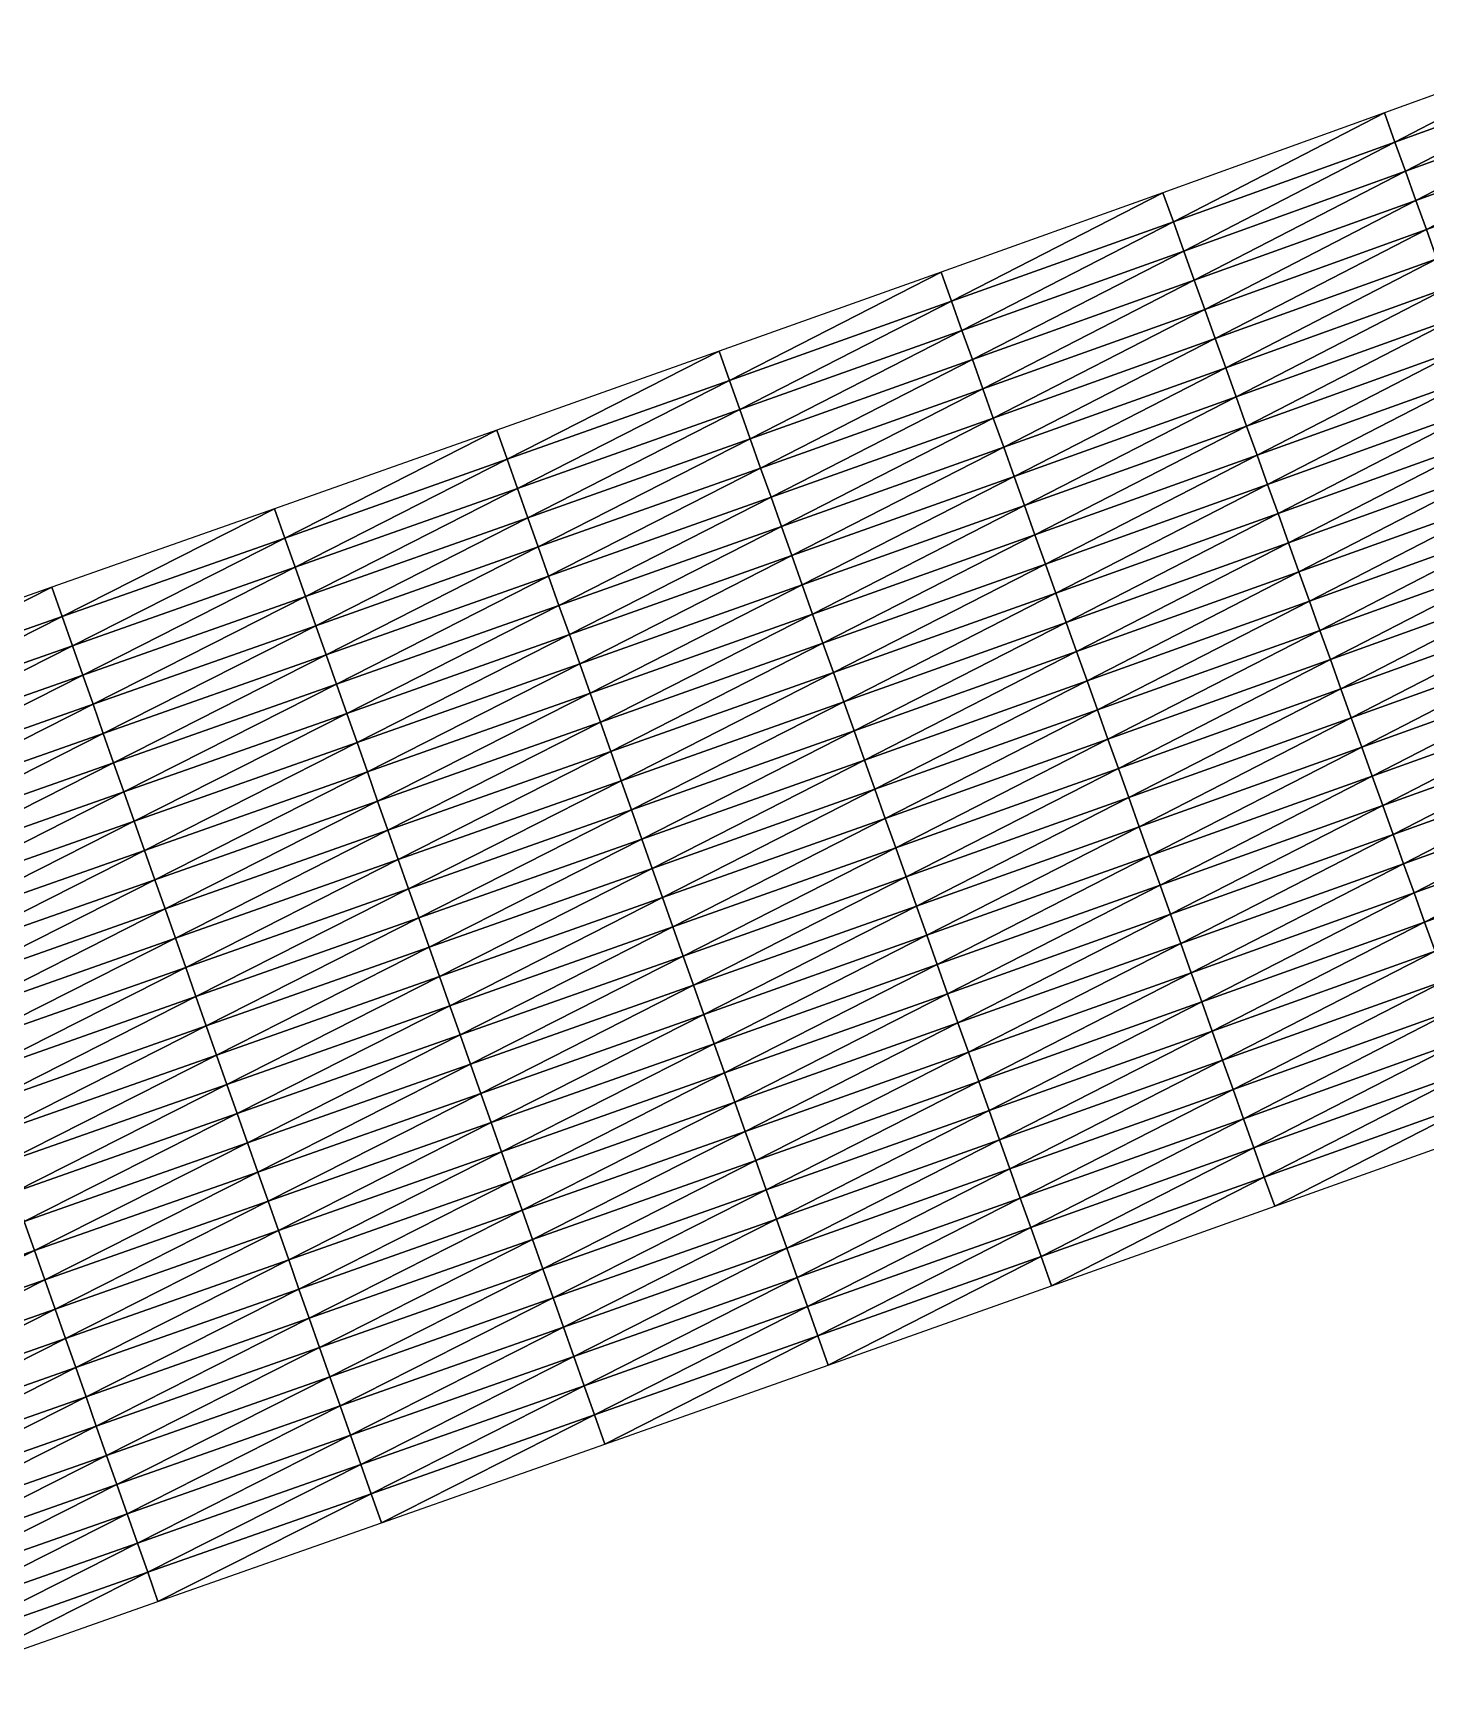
# Model space of a CAD drawing. Header units: metres. Extents: x 479979 to 482619, y 6959976 to 6961524.
# Drawn here: x 481344.8 to 481434.6, y 6960729.9 to 6960836.2 of the extents above; entities that cross this region are included whole.
import ezdxf

# ---------------------------------------------------------------- set-up
doc = ezdxf.new("R2010")
doc.units = ezdxf.units.M

msp = doc.modelspace()

# ---------------------------------------------------------------- meshes
at = {"layer": 'WORKING_PLATFORM_TOP'}
mesh = msp.add_polyface(dxfattribs=at)
corners = [(481412.807, 6960794.384, 4.807), (481427.155, 6960799.52, 4.517), (481426.48, 6960801.402, 4.519), (481412.134, 6960796.267, 4.808), (481425.804, 6960803.285, 4.52), (481429.182, 6960793.872, 4.512), (481443.526, 6960799.033, 4.254), (481442.848, 6960800.915, 4.256), (481428.506, 6960795.755, 4.514), (481442.169, 6960802.796, 4.259), (481427.831, 6960797.637, 4.515), (481441.49, 6960804.677, 4.262), (481440.812, 6960806.558, 4.264), (481440.133, 6960808.44, 4.267), (481439.454, 6960810.321, 4.27), (481425.129, 6960805.167, 4.522), (481438.776, 6960812.202, 4.272), (481424.453, 6960807.05, 4.523), (481438.097, 6960814.084, 4.275), (481423.778, 6960808.932, 4.525), (481437.418, 6960815.965, 4.278), (481423.102, 6960810.815, 4.527), (481436.74, 6960817.846, 4.281), (481422.427, 6960812.697, 4.529), (481436.061, 6960819.728, 4.284), (481421.751, 6960814.58, 4.53), (481435.382, 6960821.609, 3.786), (481421.076, 6960816.462, 4.032), (481434.704, 6960823.49, 3.789), (481420.4, 6960818.344, 4.034), (481434.025, 6960825.372, 3.792), (481419.725, 6960820.227, 4.036), (481433.346, 6960827.253, 3.795), (481419.049, 6960822.109, 4.038), (481432.668, 6960829.134, 3.798), (481418.374, 6960823.992, 4.039), (481431.989, 6960831.016, 3.801), (481417.698, 6960825.874, 4.041), (481453.082, 6960817.378, 4.07), (481452.4, 6960819.258, 4.075), (481451.718, 6960821.139, 4.079), (481451.036, 6960823.019, 4.083), (481450.354, 6960824.899, 4.087), (481449.672, 6960826.779, 3.591), (481448.989, 6960828.659, 3.596), (481448.307, 6960830.539, 3.6), (481447.625, 6960832.419, 3.604), (481446.943, 6960834.299, 3.608), (481446.261, 6960836.179, 3.613)]
mesh.append_faces([[corners[k] for k in face] for face in [(0, 1, 2), (3, 2, 4), (5, 6, 7), (8, 7, 9), (8, 9, 10), (10, 9, 11), (10, 11, 1), (1, 11, 12), (1, 12, 2), (2, 12, 13), (2, 13, 4), (4, 13, 14), (4, 14, 15), (15, 14, 16), (15, 16, 17), (17, 16, 18), (17, 18, 19), (19, 18, 20), (19, 20, 21), (21, 20, 22), (21, 22, 23), (23, 22, 24), (23, 24, 25), (25, 24, 26), (25, 26, 27), (27, 26, 28), (27, 28, 29), (29, 28, 30), (29, 30, 31), (31, 30, 32), (31, 32, 33), (33, 32, 34), (33, 34, 35), (35, 34, 36), (35, 36, 37), (14, 38, 16), (16, 39, 18), (18, 40, 20), (20, 41, 22), (22, 42, 24), (24, 43, 26), (26, 44, 28), (28, 44, 45), (28, 45, 30), (30, 45, 46), (30, 46, 32), (32, 46, 47), (32, 47, 34), (34, 47, 48), (34, 48, 36)]])
mesh = msp.add_polyface(dxfattribs=at)
corners = [(481380.737, 6960793.591, 5.436), (481395.096, 6960798.688, 5.119), (481394.426, 6960800.573, 5.12), (481380.069, 6960795.476, 5.436), (481393.756, 6960802.457, 5.121), (481379.401, 6960797.362, 5.437), (481393.086, 6960804.341, 4.886), (481396.437, 6960794.919, 5.118), (481410.789, 6960800.034, 4.809), (481410.116, 6960801.917, 4.81), (481395.766, 6960796.804, 5.119), (481409.444, 6960803.801, 4.811), (481408.771, 6960805.684, 4.812), (481408.098, 6960807.568, 4.813), (481407.426, 6960809.451, 4.72), (481406.753, 6960811.335, 4.315), (481392.416, 6960806.226, 4.622), (481406.08, 6960813.218, 4.316), (481391.746, 6960808.11, 4.622), (481405.408, 6960815.102, 4.317), (481391.075, 6960809.994, 4.623), (481404.735, 6960816.985, 4.318), (481390.405, 6960811.879, 4.623), (481404.062, 6960818.869, 4.319), (481389.735, 6960813.763, 4.624), (481403.39, 6960820.752, 4.32), (481389.065, 6960815.648, 4.625), (481412.134, 6960796.267, 4.808), (481425.804, 6960803.285, 4.52), (481411.462, 6960798.151, 4.809), (481425.129, 6960805.167, 4.522), (481424.453, 6960807.05, 4.523), (481423.778, 6960808.932, 4.525), (481423.102, 6960810.815, 4.527), (481422.427, 6960812.697, 4.529), (481421.751, 6960814.58, 4.53), (481421.076, 6960816.462, 4.032), (481420.4, 6960818.344, 4.034), (481419.725, 6960820.227, 4.036), (481419.049, 6960822.109, 4.038), (481418.374, 6960823.992, 4.039), (481417.698, 6960825.874, 4.041)]
mesh.append_faces([[corners[k] for k in face] for face in [(0, 1, 2), (3, 2, 4), (5, 4, 6), (7, 8, 9), (7, 9, 10), (10, 9, 11), (10, 11, 1), (1, 11, 12), (1, 12, 2), (2, 12, 13), (2, 13, 4), (4, 13, 14), (4, 14, 6), (6, 14, 15), (6, 15, 16), (16, 15, 17), (16, 17, 18), (18, 17, 19), (18, 19, 20), (20, 19, 21), (20, 21, 22), (22, 21, 23), (22, 23, 24), (24, 23, 25), (24, 25, 26), (27, 28, 29), (29, 28, 30), (29, 30, 8), (8, 30, 31), (8, 31, 9), (9, 31, 32), (9, 32, 11), (11, 32, 33), (11, 33, 12), (12, 33, 34), (12, 34, 13), (13, 34, 35), (13, 35, 14), (14, 35, 36), (14, 36, 15), (15, 36, 37), (15, 37, 17), (17, 37, 38), (17, 38, 19), (19, 38, 39), (19, 39, 21), (21, 39, 40), (21, 40, 23), (23, 40, 41), (23, 41, 25)]])
mesh = msp.add_polyface(dxfattribs=at)
corners = [(481351.323, 6960785.322, 6.046), (481365.701, 6960790.394, 5.748), (481365.035, 6960792.28, 5.749), (481350.658, 6960787.208, 6.047), (481364.369, 6960794.165, 5.25), (481349.994, 6960789.095, 5.548), (481363.703, 6960796.051, 5.25), (481349.329, 6960790.981, 5.549), (481363.036, 6960797.937, 5.251), (481348.665, 6960792.868, 5.55), (481362.37, 6960799.823, 5.251), (481348, 6960794.754, 5.551), (481361.704, 6960801.709, 5.252), (481347.336, 6960796.64, 5.552), (481361.038, 6960803.594, 5.253), (481346.671, 6960798.527, 5.553), (481360.372, 6960805.48, 5.253), (481367.699, 6960784.736, 5.746), (481382.073, 6960789.821, 5.435), (481381.405, 6960791.706, 5.435), (481367.033, 6960786.622, 5.747), (481380.737, 6960793.591, 5.436), (481366.367, 6960788.508, 5.748), (481380.069, 6960795.476, 5.436), (481379.401, 6960797.362, 5.437), (481378.733, 6960799.247, 5.052), (481378.065, 6960801.132, 4.938), (481377.397, 6960803.017, 4.938), (481376.729, 6960804.902, 4.938), (481376.061, 6960806.787, 4.939), (481375.393, 6960808.673, 4.939), (481374.725, 6960810.558, 4.94), (481383.409, 6960786.051, 5.434), (481397.107, 6960793.035, 5.118), (481382.741, 6960787.936, 5.434), (481396.437, 6960794.919, 5.118), (481395.766, 6960796.804, 5.119), (481395.096, 6960798.688, 5.119), (481394.426, 6960800.573, 5.12), (481393.756, 6960802.457, 5.121), (481393.086, 6960804.341, 4.886), (481392.416, 6960806.226, 4.622), (481391.746, 6960808.11, 4.622), (481391.075, 6960809.994, 4.623), (481390.405, 6960811.879, 4.623), (481389.735, 6960813.763, 4.624), (481389.065, 6960815.648, 4.625)]
mesh.append_faces([[corners[k] for k in face] for face in [(0, 1, 2), (3, 2, 4), (3, 4, 5), (5, 4, 6), (5, 6, 7), (7, 6, 8), (9, 8, 10), (11, 10, 12), (13, 12, 14), (15, 14, 16), (17, 18, 19), (20, 19, 21), (20, 21, 22), (22, 21, 23), (22, 23, 1), (1, 23, 24), (1, 24, 2), (2, 24, 25), (2, 25, 4), (4, 25, 26), (4, 26, 6), (6, 26, 27), (6, 27, 8), (8, 27, 28), (8, 28, 10), (10, 28, 29), (10, 29, 12), (12, 29, 30), (12, 30, 14), (14, 30, 31), (14, 31, 16), (32, 33, 34), (34, 35, 18), (18, 36, 19), (19, 37, 21), (21, 38, 23), (23, 39, 24), (24, 40, 25), (25, 40, 41), (25, 41, 26), (26, 41, 42), (26, 42, 27), (27, 42, 43), (27, 43, 28), (28, 43, 44), (28, 44, 29), (29, 44, 45), (29, 45, 30), (30, 45, 46), (30, 46, 31)]])
mesh = msp.add_polyface(dxfattribs=at)
corners = [(481327.182, 6960761.993, 6.555), (481341.581, 6960767.052, 6.31), (481340.917, 6960768.939, 6.312), (481326.519, 6960763.88, 6.558), (481340.254, 6960770.825, 6.314), (481325.857, 6960765.767, 6.56), (481339.591, 6960772.712, 6.316), (481325.194, 6960767.654, 6.562), (481338.927, 6960774.599, 6.317), (481324.532, 6960769.541, 6.565), (481338.264, 6960776.486, 6.319), (481323.869, 6960771.428, 6.567), (481337.6, 6960778.372, 6.321), (481323.207, 6960773.315, 6.57), (481336.937, 6960780.259, 6.322), (481322.544, 6960775.203, 6.572), (481336.274, 6960782.146, 6.324), (481321.882, 6960777.09, 6.574), (481335.61, 6960784.033, 5.826), (481321.219, 6960778.977, 6.077), (481334.947, 6960785.92, 5.827), (481342.908, 6960763.278, 6.307), (481357.304, 6960768.345, 6.036), (481356.64, 6960770.231, 6.037), (481342.244, 6960765.165, 6.309), (481355.975, 6960772.118, 6.038), (481355.31, 6960774.004, 6.04), (481354.646, 6960775.89, 6.041), (481353.981, 6960777.777, 6.042), (481353.317, 6960779.663, 6.043), (481352.652, 6960781.549, 6.044), (481351.988, 6960783.436, 6.045), (481351.323, 6960785.322, 6.046), (481350.658, 6960787.208, 6.047), (481349.994, 6960789.095, 5.548), (481349.329, 6960790.981, 5.549), (481348.665, 6960792.868, 5.55), (481334.283, 6960787.806, 5.829), (481348, 6960794.754, 5.551), (481333.62, 6960789.693, 5.83), (481347.336, 6960796.64, 5.552), (481332.957, 6960791.58, 5.832), (481346.671, 6960798.527, 5.553), (481332.293, 6960793.467, 5.834), (481346.007, 6960800.413, 5.554), (481331.63, 6960795.353, 5.835), (481363.036, 6960797.937, 5.251), (481362.37, 6960799.823, 5.251), (481361.704, 6960801.709, 5.252), (481361.038, 6960803.594, 5.253), (481360.372, 6960805.48, 5.253)]
mesh.append_faces([[corners[k] for k in face] for face in [(0, 1, 2), (3, 2, 4), (3, 4, 5), (5, 4, 6), (7, 6, 8), (9, 8, 10), (11, 10, 12), (13, 12, 14), (15, 14, 16), (17, 16, 18), (19, 18, 20), (21, 22, 23), (21, 23, 24), (24, 23, 25), (24, 25, 1), (1, 25, 26), (1, 26, 2), (2, 26, 27), (2, 27, 4), (4, 27, 28), (4, 28, 6), (6, 28, 29), (6, 29, 8), (8, 29, 30), (8, 30, 10), (10, 30, 31), (10, 31, 12), (12, 31, 32), (12, 32, 14), (14, 32, 33), (14, 33, 16), (16, 33, 34), (16, 34, 18), (18, 34, 35), (18, 35, 20), (20, 35, 36), (20, 36, 37), (37, 36, 38), (37, 38, 39), (39, 38, 40), (39, 40, 41), (41, 40, 42), (41, 42, 43), (43, 42, 44), (43, 44, 45), (35, 46, 36), (36, 47, 38), (38, 48, 40), (40, 49, 42), (42, 50, 44)]])
mesh = msp.add_polyface(dxfattribs=at)
corners = [(481387.416, 6960774.74, 5.431), (481401.798, 6960779.844, 5.114), (481401.127, 6960781.729, 5.115), (481386.748, 6960776.625, 5.431), (481400.457, 6960783.613, 5.115), (481386.08, 6960778.51, 5.432), (481399.787, 6960785.497, 5.116), (481385.413, 6960780.395, 5.432), (481399.117, 6960787.382, 5.116), (481384.745, 6960782.28, 5.433), (481398.447, 6960789.266, 5.117), (481384.077, 6960784.165, 5.433), (481397.777, 6960791.151, 5.117), (481383.409, 6960786.051, 5.434), (481397.107, 6960793.035, 5.118), (481382.741, 6960787.936, 5.434), (481396.437, 6960794.919, 5.118), (481382.073, 6960789.821, 5.435), (481395.766, 6960796.804, 5.119), (481381.405, 6960791.706, 5.435), (481395.096, 6960798.688, 5.119), (481403.808, 6960774.191, 5.113), (481418.188, 6960779.316, 4.8), (481417.515, 6960781.199, 4.801), (481403.138, 6960776.075, 5.113), (481416.843, 6960783.083, 4.802), (481402.468, 6960777.96, 5.114), (481416.17, 6960784.966, 4.802), (481415.498, 6960786.85, 4.803), (481414.825, 6960788.733, 4.804), (481414.152, 6960790.617, 4.805), (481413.48, 6960792.5, 4.806), (481412.807, 6960794.384, 4.807), (481412.134, 6960796.267, 4.808), (481411.462, 6960798.151, 4.809), (481410.789, 6960800.034, 4.809), (481419.533, 6960775.549, 4.798), (481433.235, 6960782.577, 4.503), (481418.861, 6960777.432, 4.799), (481432.559, 6960784.46, 4.505), (481431.884, 6960786.342, 4.506), (481431.208, 6960788.225, 4.508), (481430.533, 6960790.107, 4.509), (481429.857, 6960791.99, 4.511), (481429.182, 6960793.872, 4.512), (481428.506, 6960795.755, 4.514), (481427.831, 6960797.637, 4.515), (481427.155, 6960799.52, 4.517), (481426.48, 6960801.402, 4.519)]
mesh.append_faces([[corners[k] for k in face] for face in [(0, 1, 2), (0, 2, 3), (3, 2, 4), (3, 4, 5), (5, 4, 6), (5, 6, 7), (7, 6, 8), (7, 8, 9), (9, 8, 10), (9, 10, 11), (11, 10, 12), (13, 12, 14), (15, 14, 16), (17, 16, 18), (19, 18, 20), (21, 22, 23), (21, 23, 24), (24, 23, 25), (24, 25, 26), (26, 25, 27), (26, 27, 1), (1, 27, 28), (1, 28, 2), (2, 28, 29), (2, 29, 4), (4, 29, 30), (4, 30, 6), (6, 30, 31), (6, 31, 8), (8, 31, 32), (8, 32, 10), (10, 32, 33), (10, 33, 12), (12, 33, 34), (12, 34, 14), (14, 34, 35), (14, 35, 16), (36, 37, 38), (38, 39, 22), (22, 40, 23), (23, 41, 25), (25, 42, 27), (27, 43, 28), (28, 44, 29), (29, 45, 30), (30, 45, 46), (30, 46, 31), (31, 46, 47), (31, 47, 32), (32, 48, 33)]])
mesh = msp.add_polyface(dxfattribs=at)
corners = [(481424.915, 6960760.481, 4.292), (481439.314, 6960765.635, 3.991), (481438.639, 6960767.518, 3.992), (481424.242, 6960762.364, 4.293), (481437.963, 6960769.4, 3.994), (481423.569, 6960764.248, 4.294), (481437.288, 6960771.283, 3.995), (481422.897, 6960766.131, 4.295), (481436.612, 6960773.165, 3.996), (481422.224, 6960768.015, 4.295), (481435.937, 6960775.048, 3.998), (481421.551, 6960769.898, 4.296), (481435.261, 6960776.93, 4.499), (481420.879, 6960771.782, 4.72), (481434.586, 6960778.813, 4.5), (481420.206, 6960773.665, 4.798), (481433.91, 6960780.695, 4.502), (481419.533, 6960775.549, 4.798), (481433.235, 6960782.577, 4.503), (481418.861, 6960777.432, 4.799), (481432.559, 6960784.46, 4.505), (481418.188, 6960779.316, 4.8), (481431.884, 6960786.342, 4.506), (481417.515, 6960781.199, 4.801), (481431.208, 6960788.225, 4.508), (481416.843, 6960783.083, 4.802), (481430.533, 6960790.107, 4.509), (481416.17, 6960784.966, 4.802), (481429.857, 6960791.99, 4.511), (481415.498, 6960786.85, 4.803), (481429.182, 6960793.872, 4.512), (481414.825, 6960788.733, 4.804), (481428.506, 6960795.755, 4.514), (481453.028, 6960772.695, 3.721), (481452.349, 6960774.576, 3.723), (481451.67, 6960776.457, 3.725), (481450.992, 6960778.339, 3.727), (481450.313, 6960780.22, 3.73), (481449.634, 6960782.101, 4.232), (481448.956, 6960783.983, 4.234), (481448.277, 6960785.864, 4.237), (481447.598, 6960787.745, 4.239), (481446.92, 6960789.627, 4.241), (481446.241, 6960791.508, 4.244), (481445.562, 6960793.389, 4.246), (481444.884, 6960795.271, 4.249), (481444.205, 6960797.152, 4.251), (481443.526, 6960799.033, 4.254), (481442.848, 6960800.915, 4.256)]
mesh.append_faces([[corners[k] for k in face] for face in [(0, 1, 2), (0, 2, 3), (3, 2, 4), (3, 4, 5), (5, 4, 6), (5, 6, 7), (7, 6, 8), (7, 8, 9), (9, 8, 10), (9, 10, 11), (11, 10, 12), (11, 12, 13), (13, 12, 14), (13, 14, 15), (15, 14, 16), (15, 16, 17), (17, 16, 18), (19, 18, 20), (21, 20, 22), (23, 22, 24), (25, 24, 26), (27, 26, 28), (29, 28, 30), (31, 30, 32), (1, 33, 2), (2, 34, 4), (4, 35, 6), (6, 36, 8), (8, 37, 10), (10, 37, 38), (10, 38, 12), (12, 38, 39), (12, 39, 14), (14, 39, 40), (14, 40, 16), (16, 40, 41), (16, 41, 18), (18, 41, 42), (18, 42, 20), (20, 42, 43), (20, 43, 22), (22, 43, 44), (22, 44, 24), (24, 44, 45), (24, 45, 26), (26, 45, 46), (26, 46, 28), (28, 46, 47), (28, 47, 30), (30, 48, 32)]])
mesh = msp.add_polyface(dxfattribs=at)
corners = [(481359.298, 6960762.686, 6.032), (481373.694, 6960767.764, 5.74), (481373.028, 6960769.65, 5.741), (481358.633, 6960764.572, 6.034), (481372.362, 6960771.535, 5.741), (481357.969, 6960766.459, 6.035), (481371.696, 6960773.421, 5.742), (481357.304, 6960768.345, 6.036), (481371.03, 6960775.307, 5.743), (481356.64, 6960770.231, 6.037), (481370.363, 6960777.193, 5.744), (481355.975, 6960772.118, 6.038), (481369.697, 6960779.079, 5.744), (481355.31, 6960774.004, 6.04), (481369.031, 6960780.965, 5.745), (481354.646, 6960775.89, 6.041), (481368.365, 6960782.85, 5.746), (481353.981, 6960777.777, 6.042), (481367.699, 6960784.736, 5.746), (481353.317, 6960779.663, 6.043), (481367.033, 6960786.622, 5.747), (481352.652, 6960781.549, 6.044), (481366.367, 6960788.508, 5.748), (481351.988, 6960783.436, 6.045), (481365.701, 6960790.394, 5.748), (481351.323, 6960785.322, 6.046), (481365.035, 6960792.28, 5.749), (481350.658, 6960787.208, 6.047), (481375.692, 6960762.106, 5.738), (481390.088, 6960767.199, 5.429), (481389.42, 6960769.084, 5.43), (481375.026, 6960763.992, 5.738), (481388.752, 6960770.969, 5.43), (481374.36, 6960765.878, 5.739), (481388.084, 6960772.854, 5.431), (481387.416, 6960774.74, 5.431), (481386.748, 6960776.625, 5.431), (481386.08, 6960778.51, 5.432), (481385.413, 6960780.395, 5.432), (481384.745, 6960782.28, 5.433), (481384.077, 6960784.165, 5.433), (481383.409, 6960786.051, 5.434), (481382.741, 6960787.936, 5.434), (481382.073, 6960789.821, 5.435), (481381.405, 6960791.706, 5.435), (481397.777, 6960791.151, 5.117)]
mesh.append_faces([[corners[k] for k in face] for face in [(0, 1, 2), (0, 2, 3), (3, 2, 4), (3, 4, 5), (5, 4, 6), (5, 6, 7), (7, 6, 8), (7, 8, 9), (9, 8, 10), (9, 10, 11), (11, 10, 12), (11, 12, 13), (13, 12, 14), (13, 14, 15), (15, 14, 16), (15, 16, 17), (17, 16, 18), (17, 18, 19), (19, 18, 20), (19, 20, 21), (21, 20, 22), (21, 22, 23), (23, 22, 24), (23, 24, 25), (25, 26, 27), (28, 29, 30), (31, 30, 32), (31, 32, 33), (33, 32, 34), (33, 34, 1), (1, 34, 35), (1, 35, 2), (2, 35, 36), (2, 36, 4), (4, 36, 37), (4, 37, 6), (6, 37, 38), (6, 38, 8), (8, 38, 39), (8, 39, 10), (10, 39, 40), (10, 40, 12), (12, 40, 41), (12, 41, 14), (14, 41, 42), (14, 42, 16), (16, 42, 43), (16, 43, 18), (18, 44, 20), (40, 45, 41)]])
mesh = msp.add_polyface(dxfattribs=at)
corners = [(481381.687, 6960745.134, 5.23), (481396.1, 6960750.232, 4.924), (481395.432, 6960752.118, 4.925), (481381.021, 6960747.02, 5.231), (481394.764, 6960754.003, 4.925), (481380.355, 6960748.906, 5.232), (481394.096, 6960755.888, 4.926), (481379.689, 6960750.791, 5.233), (481393.428, 6960757.773, 4.926), (481410.509, 6960755.347, 4.608), (481409.839, 6960757.232, 4.608), (481409.169, 6960759.116, 4.609), (481408.499, 6960761, 4.609), (481407.829, 6960762.885, 4.61), (481407.159, 6960764.769, 4.61), (481392.76, 6960759.658, 4.927), (481406.489, 6960766.654, 4.886), (481392.092, 6960761.543, 5.052), (481405.818, 6960768.538, 5.111), (481391.424, 6960763.429, 5.428), (481405.148, 6960770.422, 5.112), (481390.756, 6960765.314, 5.428), (481404.478, 6960772.307, 5.112), (481390.088, 6960767.199, 5.429), (481403.808, 6960774.191, 5.113), (481389.42, 6960769.084, 5.43), (481403.138, 6960776.075, 5.113), (481388.752, 6960770.969, 5.43), (481402.468, 6960777.96, 5.114), (481388.084, 6960772.854, 5.431), (481401.798, 6960779.844, 5.114), (481387.416, 6960774.74, 5.431), (481424.915, 6960760.481, 4.292), (481424.242, 6960762.364, 4.293), (481423.569, 6960764.248, 4.294), (481422.897, 6960766.131, 4.295), (481422.224, 6960768.015, 4.295), (481421.551, 6960769.898, 4.296), (481420.879, 6960771.782, 4.72), (481420.206, 6960773.665, 4.798), (481419.533, 6960775.549, 4.798), (481418.861, 6960777.432, 4.799), (481418.188, 6960779.316, 4.8)]
mesh.append_faces([[corners[k] for k in face] for face in [(0, 1, 2), (3, 2, 4), (5, 4, 6), (7, 6, 8), (1, 9, 10), (1, 10, 2), (2, 10, 11), (2, 11, 4), (4, 11, 12), (4, 12, 6), (6, 12, 13), (6, 13, 8), (8, 13, 14), (8, 14, 15), (15, 14, 16), (15, 16, 17), (17, 16, 18), (17, 18, 19), (19, 18, 20), (19, 20, 21), (21, 20, 22), (21, 22, 23), (23, 22, 24), (23, 24, 25), (25, 24, 26), (25, 26, 27), (27, 26, 28), (27, 28, 29), (29, 28, 30), (29, 30, 31), (9, 32, 33), (9, 33, 10), (10, 33, 34), (10, 34, 11), (11, 34, 35), (11, 35, 12), (12, 35, 36), (12, 36, 13), (13, 36, 37), (13, 37, 14), (14, 37, 38), (14, 38, 16), (16, 38, 39), (16, 39, 18), (18, 39, 40), (18, 40, 20), (20, 40, 41), (20, 41, 22), (22, 41, 42), (22, 42, 24)]])
mesh = msp.add_polyface(dxfattribs=at)
corners = [(481352.858, 6960734.977, 5.778), (481367.273, 6960740.05, 5.516), (481366.608, 6960741.936, 5.518), (481352.195, 6960736.863, 5.78), (481365.944, 6960743.822, 5.519), (481351.532, 6960738.75, 5.782), (481365.279, 6960745.709, 5.521), (481350.868, 6960740.637, 5.784), (481364.614, 6960747.595, 5.522), (481350.205, 6960742.524, 5.786), (481363.95, 6960749.481, 5.523), (481349.541, 6960744.41, 5.788), (481363.285, 6960751.368, 5.525), (481348.878, 6960746.297, 5.79), (481362.621, 6960753.254, 6.026), (481348.215, 6960748.184, 6.292), (481361.956, 6960755.14, 6.027), (481347.551, 6960750.071, 6.294), (481361.292, 6960757.027, 6.029), (481381.687, 6960745.134, 5.23), (481381.021, 6960747.02, 5.231), (481380.355, 6960748.906, 5.232), (481379.689, 6960750.791, 5.233), (481379.023, 6960752.677, 5.233), (481378.357, 6960754.563, 5.234), (481377.69, 6960756.449, 5.235), (481377.024, 6960758.335, 5.736), (481376.358, 6960760.221, 5.737), (481375.692, 6960762.106, 5.738), (481375.026, 6960763.992, 5.738), (481360.627, 6960758.913, 6.03), (481374.36, 6960765.878, 5.739), (481359.962, 6960760.799, 6.031), (481373.694, 6960767.764, 5.74), (481359.298, 6960762.686, 6.032), (481395.432, 6960752.118, 4.925), (481394.764, 6960754.003, 4.925), (481394.096, 6960755.888, 4.926), (481393.428, 6960757.773, 4.926), (481392.76, 6960759.658, 4.927), (481392.092, 6960761.543, 5.052), (481391.424, 6960763.429, 5.428), (481390.756, 6960765.314, 5.428), (481390.088, 6960767.199, 5.429), (481389.42, 6960769.084, 5.43)]
mesh.append_faces([[corners[k] for k in face] for face in [(0, 1, 2), (0, 2, 3), (3, 2, 4), (3, 4, 5), (5, 4, 6), (7, 6, 8), (9, 8, 10), (11, 10, 12), (13, 12, 14), (15, 14, 16), (17, 16, 18), (1, 19, 20), (1, 20, 2), (2, 20, 21), (2, 21, 4), (4, 21, 22), (4, 22, 6), (6, 22, 23), (6, 23, 8), (8, 23, 24), (8, 24, 10), (10, 24, 25), (10, 25, 12), (12, 25, 26), (12, 26, 14), (14, 26, 27), (14, 27, 16), (16, 27, 28), (16, 28, 18), (18, 28, 29), (18, 29, 30), (30, 29, 31), (30, 31, 32), (32, 31, 33), (32, 33, 34), (19, 35, 20), (20, 36, 21), (21, 37, 22), (22, 38, 23), (23, 38, 39), (23, 39, 24), (24, 39, 40), (24, 40, 25), (25, 40, 41), (25, 41, 26), (26, 41, 42), (26, 42, 27), (27, 42, 43), (27, 43, 28), (28, 44, 29)]])
mesh = msp.add_polyface(dxfattribs=at)
corners = [(481338.445, 6960729.913, 6.011), (481352.858, 6960734.977, 5.778), (481352.195, 6960736.863, 5.78), (481337.783, 6960731.8, 6.014), (481351.532, 6960738.75, 5.782), (481337.12, 6960733.687, 6.016), (481350.868, 6960740.637, 5.784), (481336.457, 6960735.574, 6.019), (481350.205, 6960742.524, 5.786), (481335.795, 6960737.461, 6.022), (481349.541, 6960744.41, 5.788), (481335.132, 6960739.348, 6.024), (481348.878, 6960746.297, 5.79), (481334.47, 6960741.235, 6.027), (481348.215, 6960748.184, 6.292), (481333.807, 6960743.122, 6.53), (481347.551, 6960750.071, 6.294), (481333.145, 6960745.009, 6.532), (481346.888, 6960751.958, 6.296), (481332.482, 6960746.896, 6.535), (481346.224, 6960753.844, 6.297), (481331.82, 6960748.784, 6.538), (481345.561, 6960755.731, 6.299), (481331.157, 6960750.671, 6.54), (481344.898, 6960757.618, 6.301), (481330.495, 6960752.558, 6.543), (481344.234, 6960759.505, 6.303), (481329.832, 6960754.445, 6.545), (481343.571, 6960761.391, 6.305), (481329.17, 6960756.332, 6.548), (481342.908, 6960763.278, 6.307), (481328.507, 6960758.219, 6.55), (481342.244, 6960765.165, 6.309), (481327.844, 6960760.106, 6.553), (481341.581, 6960767.052, 6.31), (481365.279, 6960745.709, 5.521), (481364.614, 6960747.595, 5.522), (481363.95, 6960749.481, 5.523), (481363.285, 6960751.368, 5.525), (481362.621, 6960753.254, 6.026), (481361.956, 6960755.14, 6.027), (481361.292, 6960757.027, 6.029), (481360.627, 6960758.913, 6.03), (481359.962, 6960760.799, 6.031), (481359.298, 6960762.686, 6.032), (481358.633, 6960764.572, 6.034), (481357.969, 6960766.459, 6.035), (481357.304, 6960768.345, 6.036)]
mesh.append_faces([[corners[k] for k in face] for face in [(0, 1, 2), (0, 2, 3), (3, 2, 4), (3, 4, 5), (5, 4, 6), (5, 6, 7), (7, 6, 8), (7, 8, 9), (9, 8, 10), (9, 10, 11), (11, 10, 12), (11, 12, 13), (13, 12, 14), (13, 14, 15), (15, 14, 16), (15, 16, 17), (17, 16, 18), (17, 18, 19), (19, 18, 20), (19, 20, 21), (21, 20, 22), (21, 22, 23), (23, 22, 24), (23, 24, 25), (25, 24, 26), (25, 26, 27), (27, 26, 28), (27, 28, 29), (29, 28, 30), (31, 30, 32), (33, 32, 34), (4, 35, 6), (6, 36, 8), (8, 37, 10), (10, 38, 12), (12, 39, 14), (14, 40, 16), (16, 41, 18), (18, 41, 42), (18, 42, 20), (20, 42, 43), (20, 43, 22), (22, 43, 44), (22, 44, 24), (24, 44, 45), (24, 45, 26), (26, 45, 46), (26, 46, 28), (28, 46, 47), (28, 47, 30)]])

doc.saveas('drawing.dxf')
